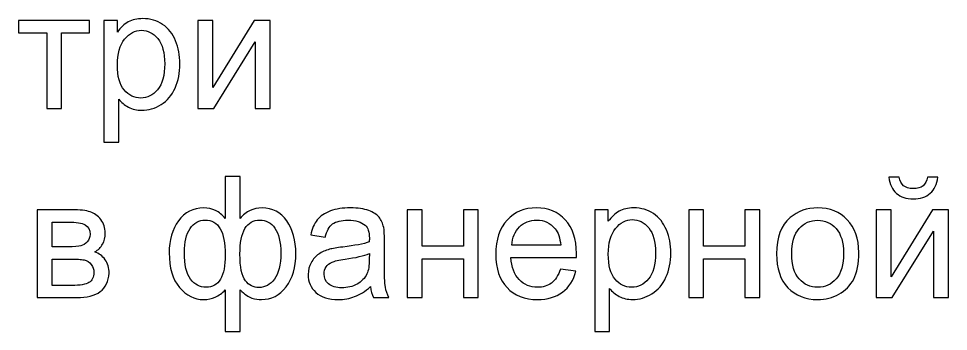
# Model space of a CAD drawing. Header units: millimetres. Extents: x 395 to 1406, y -158 to 315.
# Drawn here: x 954.91 to 1001.7, y 266.65 to 282.36 of the extents above; entities that cross this region are included whole.
import ezdxf

# ---------------------------------------------------------------- set-up
doc = ezdxf.new("R2010")
doc.units = ezdxf.units.MM
doc.header["$MEASUREMENT"] = 0
doc.layers.add('layer 1', color=7, linetype='Continuous')
doc.layers.add('Roja', color=1, linetype='Continuous')

msp = doc.modelspace()

# ---------------------------------------------------------------- linework, layer by layer
at = {"layer": 'layer 1', "color": 1}
for points, knots in [([(954.9077, 282.2661), (954.9077, 282.2661), (958.4817, 282.2661), (958.4817, 282.2661), (958.4817, 282.2661), (958.4817, 282.2661), (958.4817, 281.6449), (958.4817, 281.6449), (958.4817, 281.6449), (958.4817, 281.6449), (957.0691, 281.6449), (957.0691, 281.6449), (957.0691, 281.6449), (957.0691, 281.6449), (957.0691, 277.8497), (957.0691, 277.8497), (957.0691, 277.8497), (957.0691, 277.8497), (956.3203, 277.8497), (956.3203, 277.8497), (956.3203, 277.8497), (956.3203, 277.8497), (956.3203, 281.6449), (956.3203, 281.6449), (956.3203, 281.6449), (956.3203, 281.6449), (954.9077, 281.6449), (954.9077, 281.6449), (954.9077, 281.6449), (954.9077, 281.6449), (954.9077, 282.2661), (954.9077, 282.2661)], [0, 0, 0, 0, 0.1111111, 0.1111111, 0.1111111, 0.1111111, 0.2222222, 0.2222222, 0.2222222, 0.2222222, 0.3333333, 0.3333333, 0.3333333, 0.3333333, 0.4444444, 0.4444444, 0.4444444, 0.4444445, 0.5555556, 0.5555556, 0.5555556, 0.5555556, 0.6666667, 0.6666667, 0.6666667, 0.6666667, 0.7777778, 0.7777778, 0.7777778, 0.7777778, 1, 1, 1, 1]), ([(963.9292, 282.2661), (963.9292, 282.2661), (964.6781, 282.2661), (964.6781, 282.2661), (964.6781, 282.2661), (964.6781, 282.2661), (964.6781, 278.8978), (964.6781, 278.8978), (964.6781, 278.8978), (964.6781, 278.8978), (966.7586, 282.2661), (966.7586, 282.2661), (966.7586, 282.2661), (966.7586, 282.2661), (967.5628, 282.2661), (967.5628, 282.2661), (967.5628, 282.2661), (967.5628, 282.2661), (967.5628, 277.8497), (967.5628, 277.8497), (967.5628, 277.8497), (967.5628, 277.8497), (966.8139, 277.8497), (966.8139, 277.8497), (966.8139, 277.8497), (966.8139, 277.8497), (966.8139, 281.1968), (966.8139, 281.1968), (966.8139, 281.1968), (966.8139, 281.1968), (964.7362, 277.8497), (964.7362, 277.8497), (964.7362, 277.8497), (964.7362, 277.8497), (963.9292, 277.8497), (963.9292, 277.8497), (963.9292, 277.8497), (963.9292, 277.8497), (963.9292, 282.2661), (963.9292, 282.2661)], [0, 0, 0, 0, 0.0909091, 0.0909091, 0.0909091, 0.0909091, 0.1818182, 0.1818182, 0.1818182, 0.1818182, 0.2727273, 0.2727273, 0.2727273, 0.2727273, 0.3636364, 0.3636364, 0.3636364, 0.3636364, 0.4545455, 0.4545455, 0.4545455, 0.4545455, 0.5454545, 0.5454545, 0.5454545, 0.5454546, 0.6363636, 0.6363636, 0.6363636, 0.6363636, 0.7272727, 0.7272727, 0.7272727, 0.7272727, 0.8181818, 0.8181818, 0.8181818, 0.8181818, 1, 1, 1, 1]), ([(959.8773, 280.031), (959.8773, 279.4651), (959.9922, 279.0467), (960.2205, 278.7758), (960.2205, 278.7758), (960.4503, 278.5049), (960.7282, 278.3688), (961.0544, 278.3688), (961.0544, 278.3688), (961.3863, 278.3688), (961.67, 278.5092), (961.9054, 278.79), (961.9054, 278.79), (962.1422, 279.0708), (962.2599, 279.5048), (962.2599, 280.0934), (962.2599, 280.0934), (962.2599, 280.655), (962.1451, 281.0748), (961.9139, 281.3542), (961.9139, 281.3542), (961.6827, 281.6336), (961.4076, 281.7726), (961.0871, 281.7726), (961.0871, 281.7726), (960.7694, 281.7726), (960.4886, 281.6237), (960.2446, 281.3272), (960.2446, 281.3272), (959.9993, 281.0294), (959.8773, 280.5983), (959.8773, 280.031)], [0, 0, 0, 0, 0.1111111, 0.1111111, 0.1111111, 0.1111111, 0.2222222, 0.2222222, 0.2222222, 0.2222222, 0.3333333, 0.3333333, 0.3333333, 0.3333333, 0.4444444, 0.4444444, 0.4444444, 0.4444445, 0.5555556, 0.5555556, 0.5555556, 0.5555556, 0.6666667, 0.6666667, 0.6666667, 0.6666667, 0.7777778, 0.7777778, 0.7777778, 0.7777778, 1, 1, 1, 1])]:
    msp.add_open_spline(points, degree=3, knots=knots, dxfattribs=at)
at = {"layer": 'Roja', "color": 1}
for points, knots in [([(959.1965, 276.1563), (959.1965, 276.1563), (959.1965, 282.2661), (959.1965, 282.2661), (959.1965, 282.2661), (959.1965, 282.2661), (959.8773, 282.2661), (959.8773, 282.2661), (959.8773, 282.2661), (959.8773, 282.2661), (959.8773, 281.6861), (959.8773, 281.6861), (959.8773, 281.6861), (960.0375, 281.9101), (960.2191, 282.0789), (960.4219, 282.191), (960.4219, 282.191), (960.6233, 282.303), (960.8686, 282.3597), (961.1565, 282.3597), (961.1565, 282.3597), (961.5338, 282.3597), (961.8657, 282.2633), (962.1536, 282.069), (962.1536, 282.069), (962.4415, 281.8761), (962.6585, 281.6024), (962.806, 281.2507), (962.806, 281.2507), (962.9521, 280.8975), (963.0258, 280.5118), (963.0258, 280.0905), (963.0258, 280.0905), (963.0258, 279.6409), (962.945, 279.2353), (962.7833, 278.8737), (962.7833, 278.8737), (962.6216, 278.5134), (962.3862, 278.2369), (962.077, 278.044), (962.077, 278.044), (961.7692, 277.8525), (961.4445, 277.7561), (961.1041, 277.7561), (961.1041, 277.7561), (960.8545, 277.7561), (960.6304, 277.8086), (960.4332, 277.9135), (960.4332, 277.9135), (960.2347, 278.0185), (960.073, 278.1504), (959.9454, 278.3106), (959.9454, 278.3106), (959.9454, 278.3106), (959.9454, 276.1563), (959.9454, 276.1563), (959.9454, 276.1563), (959.9454, 276.1563), (959.1965, 276.1563), (959.1965, 276.1563)], [0, 0, 0, 0, 0.0625, 0.0625, 0.0625, 0.0625, 0.125, 0.125, 0.125, 0.125, 0.1875, 0.1875, 0.1875, 0.1875, 0.25, 0.25, 0.25, 0.25, 0.3125, 0.3125, 0.3125, 0.3125, 0.375, 0.375, 0.375, 0.375, 0.4375, 0.4375, 0.4375, 0.4375, 0.5, 0.5, 0.5, 0.5, 0.5625, 0.5625, 0.5625, 0.5625, 0.625, 0.625, 0.625, 0.625, 0.6875, 0.6875, 0.6875, 0.6875, 0.75, 0.75, 0.75, 0.75, 0.8125, 0.8125, 0.8125, 0.8125, 0.875, 0.875, 0.875, 0.875, 1, 1, 1, 1]), ([(965.302, 274.436), (965.302, 274.436), (966.0508, 274.436), (966.0508, 274.436), (966.0508, 274.436), (966.0508, 274.436), (966.0508, 272.3256), (966.0508, 272.3256), (966.0508, 272.3256), (966.2054, 272.5029), (966.3756, 272.6348), (966.5614, 272.7228), (966.5614, 272.7228), (966.7458, 272.8093), (966.9457, 272.8532), (967.1585, 272.8532), (967.1585, 272.8532), (967.6804, 272.8532), (968.0945, 272.6348), (968.4009, 272.1994), (968.4009, 272.1994), (968.7058, 271.764), (968.859, 271.2166), (968.859, 270.5557), (968.859, 270.5557), (968.859, 269.8664), (968.6944, 269.3104), (968.3654, 268.8864), (968.3654, 268.8864), (968.0364, 268.4623), (967.6265, 268.2496), (967.1372, 268.2496), (967.1372, 268.2496), (966.9769, 268.2496), (966.8139, 268.2751), (966.6479, 268.3248), (966.6479, 268.3248), (966.482, 268.3744), (966.2834, 268.5106), (966.0508, 268.7318), (966.0508, 268.7318), (966.0508, 268.7318), (966.0508, 266.6498), (966.0508, 266.6498), (966.0508, 266.6498), (966.0508, 266.6498), (965.302, 266.6498), (965.302, 266.6498), (965.302, 266.6498), (965.302, 266.6498), (965.302, 268.7318), (965.302, 268.7318), (965.302, 268.7318), (965.1531, 268.5715), (964.9871, 268.451), (964.8056, 268.3701), (964.8056, 268.3701), (964.6241, 268.2893), (964.4284, 268.2496), (964.217, 268.2496), (964.217, 268.2496), (963.7547, 268.2496), (963.3505, 268.4524), (963.0044, 268.8566), (963.0044, 268.8566), (962.6584, 269.2622), (962.4854, 269.8423), (962.4854, 270.5968), (962.4854, 270.5968), (962.4854, 271.2364), (962.6414, 271.7711), (962.9548, 272.2037), (962.9548, 272.2037), (963.2682, 272.6362), (963.688, 272.8532), (964.217, 272.8532), (964.217, 272.8532), (964.4397, 272.8532), (964.6397, 272.8093), (964.8198, 272.7228), (964.8198, 272.7228), (964.9999, 272.6348), (965.1602, 272.5029), (965.302, 272.3256), (965.302, 272.3256), (965.302, 272.3256), (965.302, 274.436), (965.302, 274.436)], [0, 0, 0, 0, 0.0434783, 0.0434783, 0.0434783, 0.0434783, 0.0869565, 0.0869565, 0.0869565, 0.0869565, 0.1304348, 0.1304348, 0.1304348, 0.1304348, 0.173913, 0.173913, 0.173913, 0.1739131, 0.2173913, 0.2173913, 0.2173913, 0.2173913, 0.2608696, 0.2608696, 0.2608696, 0.2608696, 0.3043478, 0.3043478, 0.3043478, 0.3043478, 0.3478261, 0.3478261, 0.3478261, 0.3478261, 0.3913043, 0.3913043, 0.3913043, 0.3913044, 0.4347826, 0.4347826, 0.4347826, 0.4347826, 0.4782609, 0.4782609, 0.4782609, 0.4782609, 0.5217391, 0.5217391, 0.5217391, 0.5217391, 0.5652174, 0.5652174, 0.5652174, 0.5652174, 0.6086957, 0.6086957, 0.6086957, 0.6086957, 0.6521739, 0.6521739, 0.6521739, 0.6521739, 0.6956522, 0.6956522, 0.6956522, 0.6956522, 0.7391304, 0.7391304, 0.7391304, 0.7391304, 0.7826087, 0.7826087, 0.7826087, 0.7826087, 0.826087, 0.826087, 0.826087, 0.826087, 0.8695652, 0.8695652, 0.8695652, 0.8695652, 0.9130435, 0.9130435, 0.9130435, 0.9130435, 1, 1, 1, 1]), ([(972.6187, 268.8963), (972.3408, 268.6595), (972.0727, 268.4935), (971.816, 268.3957), (971.816, 268.3957), (971.5593, 268.2978), (971.2842, 268.2496), (970.9892, 268.2496), (970.9892, 268.2496), (970.5041, 268.2496), (970.1311, 268.3673), (969.8702, 268.6042), (969.8702, 268.6042), (969.6092, 268.8396), (969.4787, 269.1417), (969.4787, 269.509), (969.4787, 269.509), (969.4787, 269.7246), (969.5284, 269.9217), (969.6262, 270.1004), (969.6262, 270.1004), (969.7255, 270.2791), (969.8546, 270.4209), (970.0134, 270.5287), (970.0134, 270.5287), (970.1737, 270.6365), (970.3524, 270.7188), (970.5524, 270.7741), (970.5524, 270.7741), (970.6999, 270.8124), (970.9225, 270.8492), (971.2189, 270.8861), (971.2189, 270.8861), (971.8231, 270.957), (972.2699, 271.0435), (972.5549, 271.1428), (972.5549, 271.1428), (972.5578, 271.2449), (972.5592, 271.3102), (972.5592, 271.3371), (972.5592, 271.3371), (972.5592, 271.6406), (972.4883, 271.8548), (972.3464, 271.9796), (972.3464, 271.9796), (972.155, 272.1484), (971.8699, 272.232), (971.4927, 272.232), (971.4927, 272.232), (971.1395, 272.232), (970.8786, 272.1696), (970.7112, 272.0463), (970.7112, 272.0463), (970.5424, 271.9229), (970.419, 271.7045), (970.3382, 271.3896), (970.3382, 271.3896), (970.3382, 271.3896), (969.6064, 271.4917), (969.6064, 271.4917), (969.6064, 271.4917), (969.673, 271.8051), (969.7822, 272.059), (969.9354, 272.2519), (969.9354, 272.2519), (970.0886, 272.4448), (970.3098, 272.5923), (970.5992, 272.6972), (970.5992, 272.6972), (970.8871, 272.8008), (971.2232, 272.8532), (971.6033, 272.8532), (971.6033, 272.8532), (971.9805, 272.8532), (972.2883, 272.8093), (972.5251, 272.7199), (972.5251, 272.7199), (972.7606, 272.6306), (972.935, 272.5199), (973.0456, 272.3852), (973.0456, 272.3852), (973.1563, 272.2505), (973.2343, 272.0803), (973.2797, 271.8746), (973.2797, 271.8746), (973.3038, 271.747), (973.3165, 271.5172), (973.3165, 271.1868), (973.3165, 271.1868), (973.3165, 271.1868), (973.3165, 270.194), (973.3165, 270.194), (973.3165, 270.194), (973.3165, 269.5005), (973.3321, 269.0623), (973.3633, 268.8765), (973.3633, 268.8765), (973.3931, 268.6907), (973.4555, 268.5134), (973.5463, 268.3432), (973.5463, 268.3432), (973.5463, 268.3432), (972.7634, 268.3432), (972.7634, 268.3432), (972.7634, 268.3432), (972.6882, 268.5006), (972.64, 268.685), (972.6187, 268.8963)], [0, 0, 0, 0, 0.0357143, 0.0357143, 0.0357143, 0.0357143, 0.0714286, 0.0714286, 0.0714286, 0.0714286, 0.1071429, 0.1071429, 0.1071429, 0.1071429, 0.1428571, 0.1428571, 0.1428571, 0.1428572, 0.1785714, 0.1785714, 0.1785714, 0.1785714, 0.2142857, 0.2142857, 0.2142857, 0.2142857, 0.25, 0.25, 0.25, 0.25, 0.2857143, 0.2857143, 0.2857143, 0.2857143, 0.3214286, 0.3214286, 0.3214286, 0.3214286, 0.3571429, 0.3571429, 0.3571429, 0.3571429, 0.3928571, 0.3928571, 0.3928571, 0.3928572, 0.4285714, 0.4285714, 0.4285714, 0.4285714, 0.4642857, 0.4642857, 0.4642857, 0.4642857, 0.5, 0.5, 0.5, 0.5, 0.5357143, 0.5357143, 0.5357143, 0.5357143, 0.5714286, 0.5714286, 0.5714286, 0.5714286, 0.6071429, 0.6071429, 0.6071429, 0.6071429, 0.6428571, 0.6428571, 0.6428571, 0.6428572, 0.6785714, 0.6785714, 0.6785714, 0.6785714, 0.7142857, 0.7142857, 0.7142857, 0.7142857, 0.75, 0.75, 0.75, 0.75, 0.7857143, 0.7857143, 0.7857143, 0.7857143, 0.8214286, 0.8214286, 0.8214286, 0.8214286, 0.8571429, 0.8571429, 0.8571429, 0.8571429, 0.8928571, 0.8928571, 0.8928571, 0.8928572, 0.9285714, 0.9285714, 0.9285714, 0.9285714, 1, 1, 1, 1]), ([(982.1778, 269.7728), (982.1778, 269.7728), (982.9522, 269.6707), (982.9522, 269.6707), (982.9522, 269.6707), (982.8316, 269.2211), (982.6061, 268.8708), (982.2771, 268.6226), (982.2771, 268.6226), (981.948, 268.3744), (981.5282, 268.2496), (981.0162, 268.2496), (981.0162, 268.2496), (980.3724, 268.2496), (979.8618, 268.4482), (979.4845, 268.8453), (979.4845, 268.8453), (979.1073, 269.241), (978.9187, 269.7983), (978.9187, 270.5145), (978.9187, 270.5145), (978.9187, 271.2549), (979.1087, 271.8307), (979.4902, 272.2391), (979.4902, 272.2391), (979.8717, 272.649), (980.3667, 272.8532), (980.9751, 272.8532), (980.9751, 272.8532), (981.5637, 272.8532), (982.0445, 272.6533), (982.4175, 272.2519), (982.4175, 272.2519), (982.7905, 271.8505), (982.9777, 271.2861), (982.9777, 270.5585), (982.9777, 270.5585), (982.9777, 270.5145), (982.9763, 270.4479), (982.9734, 270.36), (982.9734, 270.36), (982.9734, 270.36), (979.6845, 270.36), (979.6845, 270.36), (979.6845, 270.36), (979.7129, 269.8763), (979.849, 269.5047), (980.0958, 269.248), (980.0958, 269.248), (980.3412, 268.9913), (980.6489, 268.8623), (981.0162, 268.8623), (981.0162, 268.8623), (981.29, 268.8623), (981.524, 268.9346), (981.7169, 269.0793), (981.7169, 269.0793), (981.9112, 269.2239), (982.0643, 269.4551), (982.1778, 269.7728)], [0, 0, 0, 0, 0.0625, 0.0625, 0.0625, 0.0625, 0.125, 0.125, 0.125, 0.125, 0.1875, 0.1875, 0.1875, 0.1875, 0.25, 0.25, 0.25, 0.25, 0.3125, 0.3125, 0.3125, 0.3125, 0.375, 0.375, 0.375, 0.375, 0.4375, 0.4375, 0.4375, 0.4375, 0.5, 0.5, 0.5, 0.5, 0.5625, 0.5625, 0.5625, 0.5625, 0.625, 0.625, 0.625, 0.625, 0.6875, 0.6875, 0.6875, 0.6875, 0.75, 0.75, 0.75, 0.75, 0.8125, 0.8125, 0.8125, 0.8125, 0.875, 0.875, 0.875, 0.875, 1, 1, 1, 1]), ([(983.8981, 266.6498), (983.8981, 266.6498), (983.8981, 272.7596), (983.8981, 272.7596), (983.8981, 272.7596), (983.8981, 272.7596), (984.5789, 272.7596), (984.5789, 272.7596), (984.5789, 272.7596), (984.5789, 272.7596), (984.5789, 272.1796), (984.5789, 272.1796), (984.5789, 272.1796), (984.7391, 272.4036), (984.9207, 272.5724), (985.1235, 272.6845), (985.1235, 272.6845), (985.3249, 272.7965), (985.5702, 272.8532), (985.8581, 272.8532), (985.8581, 272.8532), (986.2354, 272.8532), (986.5673, 272.7568), (986.8552, 272.5625), (986.8552, 272.5625), (987.1431, 272.3696), (987.3601, 272.0959), (987.5076, 271.7442), (987.5076, 271.7442), (987.6537, 271.391), (987.7274, 271.0053), (987.7274, 270.584), (987.7274, 270.584), (987.7274, 270.1344), (987.6466, 269.7288), (987.4849, 269.3672), (987.4849, 269.3672), (987.3232, 269.0069), (987.0878, 268.7304), (986.7786, 268.5375), (986.7786, 268.5375), (986.4708, 268.346), (986.1461, 268.2496), (985.8057, 268.2496), (985.8057, 268.2496), (985.5561, 268.2496), (985.332, 268.3021), (985.1348, 268.407), (985.1348, 268.407), (984.9363, 268.512), (984.7746, 268.6439), (984.647, 268.8041), (984.647, 268.8041), (984.647, 268.8041), (984.647, 266.6498), (984.647, 266.6498), (984.647, 266.6498), (984.647, 266.6498), (983.8981, 266.6498), (983.8981, 266.6498)], [0, 0, 0, 0, 0.0625, 0.0625, 0.0625, 0.0625, 0.125, 0.125, 0.125, 0.125, 0.1875, 0.1875, 0.1875, 0.1875, 0.25, 0.25, 0.25, 0.25, 0.3125, 0.3125, 0.3125, 0.3125, 0.375, 0.375, 0.375, 0.375, 0.4375, 0.4375, 0.4375, 0.4375, 0.5, 0.5, 0.5, 0.5, 0.5625, 0.5625, 0.5625, 0.5625, 0.625, 0.625, 0.625, 0.625, 0.6875, 0.6875, 0.6875, 0.6875, 0.75, 0.75, 0.75, 0.75, 0.8125, 0.8125, 0.8125, 0.8125, 0.875, 0.875, 0.875, 0.875, 1, 1, 1, 1]), ([(993.0487, 270.5514), (993.0487, 271.3669), (993.2756, 271.9711), (993.7309, 272.3639), (993.7309, 272.3639), (994.1096, 272.6901), (994.5733, 272.8532), (995.1194, 272.8532), (995.1194, 272.8532), (995.725, 272.8532), (996.2213, 272.6547), (996.6071, 272.2576), (996.6071, 272.2576), (996.9914, 271.8619), (997.1843, 271.313), (997.1843, 270.6138), (997.1843, 270.6138), (997.1843, 270.0465), (997.0992, 269.6012), (996.929, 269.2764), (996.929, 269.2764), (996.7589, 268.9516), (996.5107, 268.6992), (996.1845, 268.5191), (996.1845, 268.5191), (995.8597, 268.3389), (995.5037, 268.2496), (995.1194, 268.2496), (995.1194, 268.2496), (994.501, 268.2496), (994.0018, 268.4467), (993.6203, 268.8424), (993.6203, 268.8424), (993.2388, 269.2381), (993.0487, 269.8083), (993.0487, 270.5514)], [0, 0, 0, 0, 0.1, 0.1, 0.1, 0.1, 0.2, 0.2, 0.2, 0.2, 0.3, 0.3, 0.3, 0.3, 0.4, 0.4, 0.4, 0.4, 0.5, 0.5, 0.5, 0.5, 0.6, 0.6, 0.6, 0.6, 0.7, 0.7, 0.7, 0.7, 0.8, 0.8, 0.8, 0.8, 1, 1, 1, 1]), ([(955.8465, 272.7596), (955.8465, 272.7596), (957.5697, 272.7596), (957.5697, 272.7596), (957.5697, 272.7596), (957.9923, 272.7596), (958.3072, 272.7242), (958.5143, 272.6533), (958.5143, 272.6533), (958.7199, 272.5823), (958.8972, 272.4533), (959.0447, 272.2647), (959.0447, 272.2647), (959.1936, 272.0746), (959.2673, 271.8491), (959.2673, 271.5853), (959.2673, 271.5853), (959.2673, 271.374), (959.2234, 271.1896), (959.1369, 271.0336), (959.1369, 271.0336), (959.0489, 270.8762), (958.9185, 270.7443), (958.7426, 270.6393), (958.7426, 270.6393), (958.9497, 270.5699), (959.1213, 270.4408), (959.2588, 270.2507), (959.2588, 270.2507), (959.395, 270.0621), (959.4631, 269.8366), (959.4631, 269.5771), (959.4631, 269.5771), (959.4361, 269.1587), (959.2858, 268.8481), (959.0149, 268.6467), (959.0149, 268.6467), (958.744, 268.4439), (958.3497, 268.3432), (957.8335, 268.3432), (957.8335, 268.3432), (957.8335, 268.3432), (955.8465, 268.3432), (955.8465, 268.3432), (955.8465, 268.3432), (955.8465, 268.3432), (955.8465, 272.7596), (955.8465, 272.7596)], [0, 0, 0, 0, 0.0769231, 0.0769231, 0.0769231, 0.0769231, 0.1538462, 0.1538462, 0.1538462, 0.1538462, 0.2307692, 0.2307692, 0.2307692, 0.2307692, 0.3076923, 0.3076923, 0.3076923, 0.3076923, 0.3846154, 0.3846154, 0.3846154, 0.3846154, 0.4615385, 0.4615385, 0.4615385, 0.4615385, 0.5384615, 0.5384615, 0.5384615, 0.5384615, 0.6153846, 0.6153846, 0.6153846, 0.6153846, 0.6923077, 0.6923077, 0.6923077, 0.6923077, 0.7692308, 0.7692308, 0.7692308, 0.7692308, 0.8461538, 0.8461538, 0.8461538, 0.8461539, 1, 1, 1, 1]), ([(974.4667, 272.7596), (974.4667, 272.7596), (975.2156, 272.7596), (975.2156, 272.7596), (975.2156, 272.7596), (975.2156, 272.7596), (975.2156, 270.9216), (975.2156, 270.9216), (975.2156, 270.9216), (975.2156, 270.9216), (977.2919, 270.9216), (977.2919, 270.9216), (977.2919, 270.9216), (977.2919, 270.9216), (977.2919, 272.7596), (977.2919, 272.7596), (977.2919, 272.7596), (977.2919, 272.7596), (978.0407, 272.7596), (978.0407, 272.7596), (978.0407, 272.7596), (978.0407, 272.7596), (978.0407, 268.3432), (978.0407, 268.3432), (978.0407, 268.3432), (978.0407, 268.3432), (977.2919, 268.3432), (977.2919, 268.3432), (977.2919, 268.3432), (977.2919, 268.3432), (977.2919, 270.3004), (977.2919, 270.3004), (977.2919, 270.3004), (977.2919, 270.3004), (975.2156, 270.3004), (975.2156, 270.3004), (975.2156, 270.3004), (975.2156, 270.3004), (975.2156, 268.3432), (975.2156, 268.3432), (975.2156, 268.3432), (975.2156, 268.3432), (974.4667, 268.3432), (974.4667, 268.3432), (974.4667, 268.3432), (974.4667, 268.3432), (974.4667, 272.7596), (974.4667, 272.7596)], [0, 0, 0, 0, 0.0769231, 0.0769231, 0.0769231, 0.0769231, 0.1538462, 0.1538462, 0.1538462, 0.1538462, 0.2307692, 0.2307692, 0.2307692, 0.2307692, 0.3076923, 0.3076923, 0.3076923, 0.3076923, 0.3846154, 0.3846154, 0.3846154, 0.3846154, 0.4615385, 0.4615385, 0.4615385, 0.4615385, 0.5384615, 0.5384615, 0.5384615, 0.5384615, 0.6153846, 0.6153846, 0.6153846, 0.6153846, 0.6923077, 0.6923077, 0.6923077, 0.6923077, 0.7692308, 0.7692308, 0.7692308, 0.7692308, 0.8461538, 0.8461538, 0.8461538, 0.8461539, 1, 1, 1, 1]), ([(988.6308, 272.7596), (988.6308, 272.7596), (989.3797, 272.7596), (989.3797, 272.7596), (989.3797, 272.7596), (989.3797, 272.7596), (989.3797, 270.9216), (989.3797, 270.9216), (989.3797, 270.9216), (989.3797, 270.9216), (991.456, 270.9216), (991.456, 270.9216), (991.456, 270.9216), (991.456, 270.9216), (991.456, 272.7596), (991.456, 272.7596), (991.456, 272.7596), (991.456, 272.7596), (992.2048, 272.7596), (992.2048, 272.7596), (992.2048, 272.7596), (992.2048, 272.7596), (992.2048, 268.3432), (992.2048, 268.3432), (992.2048, 268.3432), (992.2048, 268.3432), (991.456, 268.3432), (991.456, 268.3432), (991.456, 268.3432), (991.456, 268.3432), (991.456, 270.3004), (991.456, 270.3004), (991.456, 270.3004), (991.456, 270.3004), (989.3797, 270.3004), (989.3797, 270.3004), (989.3797, 270.3004), (989.3797, 270.3004), (989.3797, 268.3432), (989.3797, 268.3432), (989.3797, 268.3432), (989.3797, 268.3432), (988.6308, 268.3432), (988.6308, 268.3432), (988.6308, 268.3432), (988.6308, 268.3432), (988.6308, 272.7596), (988.6308, 272.7596)], [0, 0, 0, 0, 0.0769231, 0.0769231, 0.0769231, 0.0769231, 0.1538462, 0.1538462, 0.1538462, 0.1538462, 0.2307692, 0.2307692, 0.2307692, 0.2307692, 0.3076923, 0.3076923, 0.3076923, 0.3076923, 0.3846154, 0.3846154, 0.3846154, 0.3846154, 0.4615385, 0.4615385, 0.4615385, 0.4615385, 0.5384615, 0.5384615, 0.5384615, 0.5384615, 0.6153846, 0.6153846, 0.6153846, 0.6153846, 0.6923077, 0.6923077, 0.6923077, 0.6923077, 0.7692308, 0.7692308, 0.7692308, 0.7692308, 0.8461538, 0.8461538, 0.8461538, 0.8461539, 1, 1, 1, 1]), ([(956.5954, 270.896), (956.5954, 270.896), (957.3896, 270.896), (957.3896, 270.896), (957.3896, 270.896), (957.7059, 270.896), (957.9243, 270.9131), (958.042, 270.9457), (958.042, 270.9457), (958.1611, 270.9797), (958.2675, 271.0464), (958.3611, 271.1485), (958.3611, 271.1485), (958.4547, 271.2492), (958.5015, 271.3712), (958.5015, 271.513), (958.5015, 271.513), (958.5015, 271.747), (958.4192, 271.9087), (958.2561, 272.0009), (958.2561, 272.0009), (958.0916, 272.0931), (957.8108, 272.1384), (957.4137, 272.1384), (957.4137, 272.1384), (957.4137, 272.1384), (956.5954, 272.1384), (956.5954, 272.1384), (956.5954, 272.1384), (956.5954, 272.1384), (956.5954, 270.896), (956.5954, 270.896)], [0, 0, 0, 0, 0.1111111, 0.1111111, 0.1111111, 0.1111111, 0.2222222, 0.2222222, 0.2222222, 0.2222222, 0.3333333, 0.3333333, 0.3333333, 0.3333333, 0.4444444, 0.4444444, 0.4444444, 0.4444445, 0.5555556, 0.5555556, 0.5555556, 0.5555556, 0.6666667, 0.6666667, 0.6666667, 0.6666667, 0.7777778, 0.7777778, 0.7777778, 0.7777778, 1, 1, 1, 1]), ([(963.2512, 270.6181), (963.2512, 269.9955), (963.3562, 269.5473), (963.5646, 269.2736), (963.5646, 269.2736), (963.7731, 268.9998), (964.0312, 268.8623), (964.3404, 268.8623), (964.3404, 268.8623), (964.6638, 268.8623), (964.9063, 268.9984), (965.0666, 269.2707), (965.0666, 269.2707), (965.2254, 269.543), (965.3063, 269.9529), (965.3063, 270.4975), (965.3063, 270.4975), (965.3063, 271.079), (965.2226, 271.5144), (965.0538, 271.8051), (965.0538, 271.8051), (964.885, 272.0959), (964.6312, 272.2406), (964.2908, 272.2406), (964.2908, 272.2406), (963.9844, 272.2406), (963.7348, 272.0987), (963.5405, 271.8151), (963.5405, 271.8151), (963.3476, 271.5314), (963.2512, 271.1329), (963.2512, 270.6181)], [0, 0, 0, 0, 0.1111111, 0.1111111, 0.1111111, 0.1111111, 0.2222222, 0.2222222, 0.2222222, 0.2222222, 0.3333333, 0.3333333, 0.3333333, 0.3333333, 0.4444444, 0.4444444, 0.4444444, 0.4444445, 0.5555556, 0.5555556, 0.5555556, 0.5555556, 0.6666667, 0.6666667, 0.6666667, 0.6666667, 0.7777778, 0.7777778, 0.7777778, 0.7777778, 1, 1, 1, 1]), ([(966.0466, 270.533), (966.0466, 269.8692), (966.1373, 269.4239), (966.3203, 269.1956), (966.3203, 269.1956), (966.5018, 268.9672), (966.7302, 268.8538), (967.0039, 268.8538), (967.0039, 268.8538), (967.3074, 268.8538), (967.5669, 268.9942), (967.7811, 269.275), (967.7811, 269.275), (967.9953, 269.5544), (968.1016, 269.9912), (968.1016, 270.5826), (968.1016, 270.5826), (968.1016, 271.14), (968.0023, 271.557), (967.8052, 271.8307), (967.8052, 271.8307), (967.6081, 272.1044), (967.3542, 272.2406), (967.045, 272.2406), (967.045, 272.2406), (966.7132, 272.2406), (966.465, 272.0987), (966.2976, 271.8137), (966.2976, 271.8137), (966.1303, 271.5286), (966.0466, 271.1017), (966.0466, 270.533)], [0, 0, 0, 0, 0.1111111, 0.1111111, 0.1111111, 0.1111111, 0.2222222, 0.2222222, 0.2222222, 0.2222222, 0.3333333, 0.3333333, 0.3333333, 0.3333333, 0.4444444, 0.4444444, 0.4444444, 0.4444445, 0.5555556, 0.5555556, 0.5555556, 0.5555556, 0.6666667, 0.6666667, 0.6666667, 0.6666667, 0.7777778, 0.7777778, 0.7777778, 0.7777778, 1, 1, 1, 1]), ([(979.7271, 270.9726), (979.7271, 270.9726), (982.1863, 270.9726), (982.1863, 270.9726), (982.1863, 270.9726), (982.1537, 271.3442), (982.0587, 271.6222), (981.9041, 271.808), (981.9041, 271.808), (981.6672, 272.0959), (981.358, 272.2406), (980.9794, 272.2406), (980.9794, 272.2406), (980.6362, 272.2406), (980.3482, 272.1257), (980.1142, 271.8959), (980.1142, 271.8959), (979.8816, 271.6662), (979.7526, 271.3584), (979.7271, 270.9726)], [0, 0, 0, 0, 0.1666667, 0.1666667, 0.1666667, 0.1666667, 0.3333333, 0.3333333, 0.3333333, 0.3333333, 0.5, 0.5, 0.5, 0.5, 0.6666667, 0.6666667, 0.6666667, 0.6666667, 1, 1, 1, 1]), ([(984.5789, 270.5245), (984.5789, 269.9586), (984.6938, 269.5402), (984.9221, 269.2693), (984.9221, 269.2693), (985.1519, 268.9984), (985.4298, 268.8623), (985.756, 268.8623), (985.756, 268.8623), (986.0879, 268.8623), (986.3716, 269.0027), (986.607, 269.2835), (986.607, 269.2835), (986.8438, 269.5643), (986.9615, 269.9983), (986.9615, 270.5869), (986.9615, 270.5869), (986.9615, 271.1485), (986.8467, 271.5683), (986.6155, 271.8477), (986.6155, 271.8477), (986.3843, 272.1271), (986.1092, 272.2661), (985.7887, 272.2661), (985.7887, 272.2661), (985.471, 272.2661), (985.1902, 272.1172), (984.9462, 271.8207), (984.9462, 271.8207), (984.7009, 271.5229), (984.5789, 271.0918), (984.5789, 270.5245)], [0, 0, 0, 0, 0.1111111, 0.1111111, 0.1111111, 0.1111111, 0.2222222, 0.2222222, 0.2222222, 0.2222222, 0.3333333, 0.3333333, 0.3333333, 0.3333333, 0.4444444, 0.4444444, 0.4444444, 0.4444445, 0.5555556, 0.5555556, 0.5555556, 0.5555556, 0.6666667, 0.6666667, 0.6666667, 0.6666667, 0.7777778, 0.7777778, 0.7777778, 0.7777778, 1, 1, 1, 1]), ([(972.5592, 270.5557), (972.2869, 270.445), (971.8784, 270.3514), (971.3338, 270.2749), (971.3338, 270.2749), (971.0246, 270.2309), (970.8062, 270.1813), (970.6786, 270.1259), (970.6786, 270.1259), (970.5509, 270.0706), (970.4531, 269.9898), (970.3836, 269.8848), (970.3836, 269.8848), (970.3141, 269.7785), (970.2786, 269.6608), (970.2786, 269.5303), (970.2786, 269.5303), (970.2786, 269.3331), (970.3538, 269.1672), (970.5056, 269.0353), (970.5056, 269.0353), (970.6573, 268.9034), (970.8786, 268.8368), (971.1693, 268.8368), (971.1693, 268.8368), (971.4572, 268.8368), (971.7139, 268.8992), (971.9394, 269.0254), (971.9394, 269.0254), (972.1635, 269.1502), (972.3294, 269.3218), (972.4344, 269.5388), (972.4344, 269.5388), (972.5152, 269.7076), (972.5549, 269.9558), (972.5549, 270.2834), (972.5549, 270.2834), (972.5549, 270.2834), (972.5592, 270.5557), (972.5592, 270.5557)], [0, 0, 0, 0, 0.0909091, 0.0909091, 0.0909091, 0.0909091, 0.1818182, 0.1818182, 0.1818182, 0.1818182, 0.2727273, 0.2727273, 0.2727273, 0.2727273, 0.3636364, 0.3636364, 0.3636364, 0.3636364, 0.4545455, 0.4545455, 0.4545455, 0.4545455, 0.5454545, 0.5454545, 0.5454545, 0.5454546, 0.6363636, 0.6363636, 0.6363636, 0.6363636, 0.7272727, 0.7272727, 0.7272727, 0.7272727, 0.8181818, 0.8181818, 0.8181818, 0.8181818, 1, 1, 1, 1]), ([(956.5954, 268.9559), (956.5954, 268.9559), (957.5782, 268.9559), (957.5782, 268.9559), (957.5782, 268.9559), (958.0008, 268.9559), (958.2916, 269.0055), (958.449, 269.1034), (958.449, 269.1034), (958.6064, 269.2027), (958.6887, 269.3714), (958.6972, 269.614), (958.6972, 269.614), (958.6972, 269.7544), (958.6518, 269.8863), (958.5611, 270.0068), (958.5611, 270.0068), (958.4689, 270.1274), (958.3497, 270.2039), (958.2037, 270.2351), (958.2037, 270.2351), (958.0576, 270.2678), (957.8221, 270.2834), (957.4988, 270.2834), (957.4988, 270.2834), (957.4988, 270.2834), (956.5954, 270.2834), (956.5954, 270.2834), (956.5954, 270.2834), (956.5954, 270.2834), (956.5954, 268.9559), (956.5954, 268.9559)], [0, 0, 0, 0, 0.1111111, 0.1111111, 0.1111111, 0.1111111, 0.2222222, 0.2222222, 0.2222222, 0.2222222, 0.3333333, 0.3333333, 0.3333333, 0.3333333, 0.4444444, 0.4444444, 0.4444444, 0.4444445, 0.5555556, 0.5555556, 0.5555556, 0.5555556, 0.6666667, 0.6666667, 0.6666667, 0.6666667, 0.7777778, 0.7777778, 0.7777778, 0.7777778, 1, 1, 1, 1])]:
    msp.add_open_spline(points, degree=3, knots=knots, dxfattribs=at)
at = {"layer": 'Roja', "color": 250}
for points, knots in [([(1000.6491, 274.3935), (1000.6491, 274.3935), (1001.1597, 274.3935), (1001.1597, 274.3935), (1001.1597, 274.3935), (1001.1186, 274.0431), (1000.9909, 273.7737), (1000.7782, 273.5865), (1000.7782, 273.5865), (1000.5654, 273.3978), (1000.2832, 273.3042), (999.9301, 273.3042), (999.9301, 273.3042), (999.5755, 273.3042), (999.2918, 273.3978), (999.0805, 273.5836), (999.0805, 273.5836), (998.8692, 273.7708), (998.7416, 274.0403), (998.7004, 274.3935), (998.7004, 274.3935), (998.7004, 274.3935), (999.211, 274.3935), (999.211, 274.3935), (999.211, 274.3935), (999.2493, 274.202), (999.3273, 274.0587), (999.4422, 273.9651), (999.4422, 273.9651), (999.5571, 273.8701), (999.7131, 273.8233), (999.9074, 273.8233), (999.9074, 273.8233), (1000.1329, 273.8233), (1000.3031, 273.8687), (1000.4179, 273.9609), (1000.4179, 273.9609), (1000.5328, 274.0517), (1000.6108, 274.1963), (1000.6491, 274.3935)], [0, 0, 0, 0, 0.0909091, 0.0909091, 0.0909091, 0.0909091, 0.1818182, 0.1818182, 0.1818182, 0.1818182, 0.2727273, 0.2727273, 0.2727273, 0.2727273, 0.3636364, 0.3636364, 0.3636364, 0.3636364, 0.4545455, 0.4545455, 0.4545455, 0.4545455, 0.5454545, 0.5454545, 0.5454545, 0.5454546, 0.6363636, 0.6363636, 0.6363636, 0.6363636, 0.7272727, 0.7272727, 0.7272727, 0.7272727, 0.8181818, 0.8181818, 0.8181818, 0.8181818, 1, 1, 1, 1]), ([(998.0622, 272.7596), (998.0622, 272.7596), (998.8111, 272.7596), (998.8111, 272.7596), (998.8111, 272.7596), (998.8111, 272.7596), (998.8111, 269.3913), (998.8111, 269.3913), (998.8111, 269.3913), (998.8111, 269.3913), (1000.8916, 272.7596), (1000.8916, 272.7596), (1000.8916, 272.7596), (1000.8916, 272.7596), (1001.6958, 272.7596), (1001.6958, 272.7596), (1001.6958, 272.7596), (1001.6958, 272.7596), (1001.6958, 268.3432), (1001.6958, 268.3432), (1001.6958, 268.3432), (1001.6958, 268.3432), (1000.9469, 268.3432), (1000.9469, 268.3432), (1000.9469, 268.3432), (1000.9469, 268.3432), (1000.9469, 271.6903), (1000.9469, 271.6903), (1000.9469, 271.6903), (1000.9469, 271.6903), (998.8692, 268.3432), (998.8692, 268.3432), (998.8692, 268.3432), (998.8692, 268.3432), (998.0622, 268.3432), (998.0622, 268.3432), (998.0622, 268.3432), (998.0622, 268.3432), (998.0622, 272.7596), (998.0622, 272.7596)], [0, 0, 0, 0, 0.0909091, 0.0909091, 0.0909091, 0.0909091, 0.1818182, 0.1818182, 0.1818182, 0.1818182, 0.2727273, 0.2727273, 0.2727273, 0.2727273, 0.3636364, 0.3636364, 0.3636364, 0.3636364, 0.4545455, 0.4545455, 0.4545455, 0.4545455, 0.5454545, 0.5454545, 0.5454545, 0.5454546, 0.6363636, 0.6363636, 0.6363636, 0.6363636, 0.7272727, 0.7272727, 0.7272727, 0.7272727, 0.8181818, 0.8181818, 0.8181818, 0.8181818, 1, 1, 1, 1]), ([(993.8146, 270.55), (993.8146, 269.9855), (993.938, 269.5629), (994.1847, 269.2835), (994.1847, 269.2835), (994.4329, 269.0027), (994.7435, 268.8623), (995.1194, 268.8623), (995.1194, 268.8623), (995.4909, 268.8623), (995.8001, 269.0027), (996.0483, 269.2849), (996.0483, 269.2849), (996.2951, 269.5671), (996.4185, 269.9969), (996.4185, 270.5741), (996.4185, 270.5741), (996.4185, 271.1187), (996.2937, 271.5314), (996.0455, 271.8108), (996.0455, 271.8108), (995.7973, 272.0916), (995.4881, 272.232), (995.1194, 272.232), (995.1194, 272.232), (994.7435, 272.232), (994.4329, 272.0931), (994.1847, 271.8137), (994.1847, 271.8137), (993.938, 271.5343), (993.8146, 271.113), (993.8146, 270.55)], [0, 0, 0, 0, 0.1111111, 0.1111111, 0.1111111, 0.1111111, 0.2222222, 0.2222222, 0.2222222, 0.2222222, 0.3333333, 0.3333333, 0.3333333, 0.3333333, 0.4444444, 0.4444444, 0.4444444, 0.4444445, 0.5555556, 0.5555556, 0.5555556, 0.5555556, 0.6666667, 0.6666667, 0.6666667, 0.6666667, 0.7777778, 0.7777778, 0.7777778, 0.7777778, 1, 1, 1, 1])]:
    msp.add_open_spline(points, degree=3, knots=knots, dxfattribs=at)

doc.saveas('drawing.dxf')
